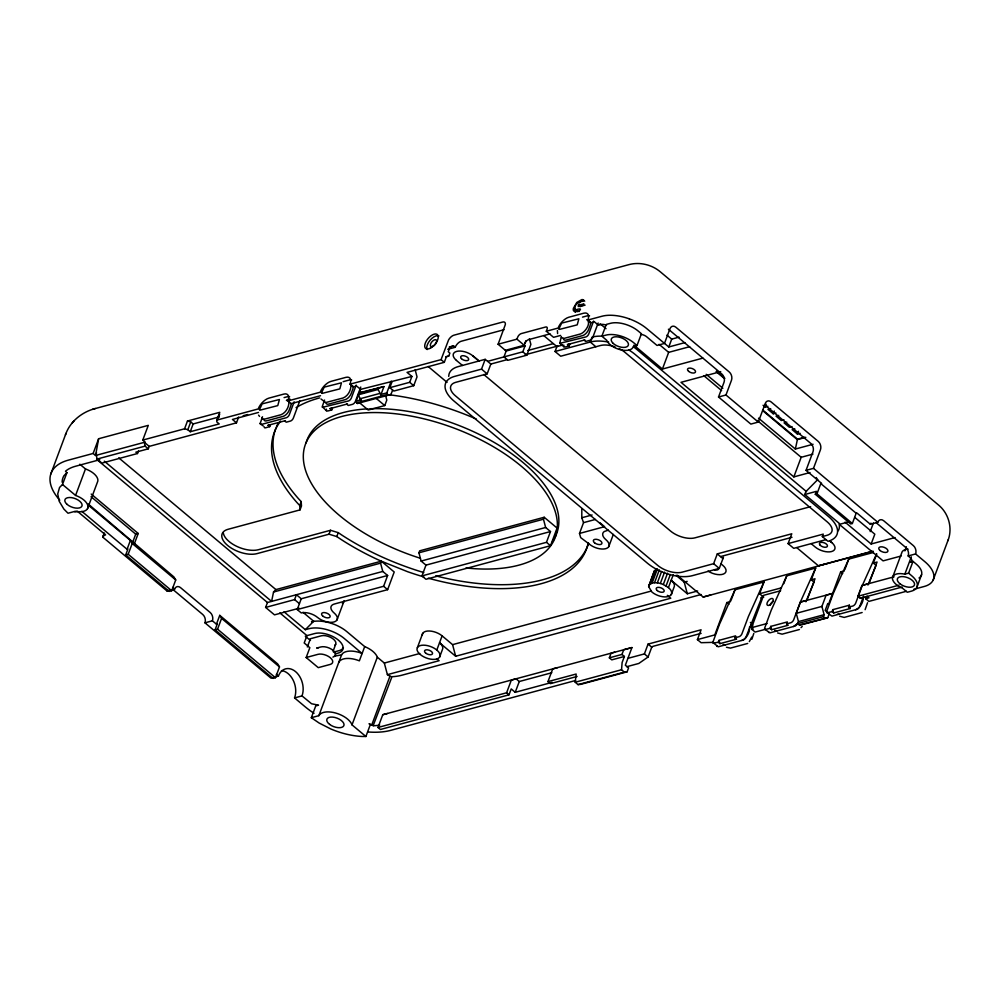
<?xml version="1.0" encoding="UTF-8"?>
<svg xmlns="http://www.w3.org/2000/svg" width="1000" height="1000" viewBox="0 0 1000 1000"><rect width="100%" height="100%" fill="white"/><g stroke="black" fill="none" stroke-linecap="round" stroke-linejoin="round"><path stroke-width="1.5" d="M608.337 530.125L604.263 531.525A12.112 6.1 20.5 0 0 605.913 539.7A12.112 6.1 20.5 0 1 605.7 548.688A12.112 6.1 20.5 0 1 589.362 544.163L580.688 537.625L579.5 533.438L583.538 522.65L581.788 517.762L581.825 508.875M216.438 624.175L219.75 615.35L277.65 663.888L279.5 666.925L275.462 677.712L272.975 678.388L215.075 629.837L217.275 623.962L216.438 624.175L212.413 620.8A6.062 4.288 74.9 0 0 210.212 612.525L180.475 587.587A6.062 4.288 74.9 0 0 174.613 589.125L167.175 591.125L103.062 537.388L104.075 532.975M184.562 428.8L187.475 421.025L219.737 412.325L216.825 420.1L216.788 421.9L219.2 423.925L190.25 431.737L187.825 429.712L184.562 428.8L142.775 440.075L145.2 442.1L95.562 455.487L93.138 453.462L68.325 460.15A63.625 32 20.5 0 0 59.775 500.188M261.9 417.525L262.738 419.05L264.562 419.15L281.112 414.688C286.125 412.688 289.525 406.262 288.812 401.138M621.975 654.425L624.388 656.462L611.775 659.862L609.362 657.837L621.975 654.425L623.737 649.7L631.95 647.562L625.35 665.225L628.562 667.925L627.1 671.838L580.775 684.338L578.025 684.613L575.2 682.25L576.163 674.025L547.962 681.625L550.388 683.65L577.1 676.45M627.1 671.838L624.362 672.113L621.538 669.75L622.125 662.513L624.388 656.462M557.4 330.538L557.6 333.575M753.8 633.425L751.875 639.25M867.55 602.737L865.113 609.675M448.7 376.362L449.025 374.15A33.325 16.762 20.5 0 1 458.3 366.575L485.188 359.325L490.838 364.05L507.212 359.637M142.775 440.075L148.287 425.363L98.637 438.738L95.562 455.487L96.562 452.812M423.825 576.912A166.625 83.812 20.5 0 1 407.562 571.688L381.312 561.188L275.925 589.6L273.538 592.013L271.6 601.4L104.288 461.163M813.088 444.263L795.362 449.038L797.487 439.15L804.587 437.225M263.2 425.938L260.188 423.4L262.512 416.788M326.45 409.162L326.413 410.725L327.6 411.05L331.737 409.938L332.475 407.975L330.125 408.587L331.737 409.938M563.85 345.138L563.812 346.712L565 347.038L569.138 345.913L569.875 343.95L567.525 344.562L569.138 345.913M673.25 574.763L668.45 587.575A12.112 6.1 20.5 0 1 668.238 596.562A12.112 6.1 20.5 0 1 651.912 592.038L648.637 586.613L654.375 570.887L657.425 568.862L652.125 583.05L649.062 585.075M654.375 570.887L648.637 586.613M575.363 308.438L575.013 309.625A7.4 3.675 -50 0 0 575.25 312.288M947.9 540.675C952.875 528.387 948.75 513.425 938.575 505.062L660.537 272C652.013 264.713 639.9 261.712 629.012 264.613L95.375 408.512C82.513 411.775 70.838 420.838 65.987 433.4L50.775 474.113M65.45 434.862L65.987 433.4M381.312 561.188L394.212 572L387.638 589.663L334.35 604.012A12.112 6.1 20.5 0 0 334.137 613A12.112 6.1 20.5 0 1 333.913 621.987A12.112 6.1 20.5 0 1 317.587 617.463A12.112 6.1 20.5 0 0 301.25 612.938L297.225 609.562L383.612 586.287L387.625 575.487L382.775 571.438L380.575 563.15L381.312 561.188L377.337 559.412A166.625 83.812 20.5 0 1 340.4 539.012L336.8 536.575L329.038 534.2L257.062 553.612A21.812 10.975 20.5 0 1 227.662 545.475A21.812 10.975 20.5 0 1 228.05 529.3L300.025 509.888L301.488 505.962L301.188 501.575L298.637 498.85A166.625 83.812 20.5 0 1 275.963 427.975M913.825 589.288L924.312 586.45A33.338 16.762 20.5 0 0 933.8 574.925L933.637 574.012A33.338 16.762 20.5 0 0 928.787 565.475A33.263 16.738 20.5 0 0 924.912 561.737L915.6 553.938A6.062 4.288 74.9 0 0 913.4 545.662L883.662 520.725A6.062 4.288 74.9 0 0 877.8 522.263L870.35 524.263L856.975 513.05L856.162 513.25L852.35 523.5L850.7 523.95L815.312 494.288L816.413 491.35L804.812 494.5L840.188 524.15L848.888 521.788M815.312 494.288L816.975 493.837L820.788 483.587L821.6 483.4L806.038 470.363L813.012 451.712A6.062 4.288 74.9 0 0 810.812 443.438L764.85 404.9M797.725 623.575L798.462 621.613L796.263 613.325L800.475 602.05L832.575 593.462L826.125 595.138L821.912 606.413L824.112 614.7L823.375 616.663L797.725 623.575L799.338 624.938L802.087 624.663L827.738 617.737L829.212 613.825M62.5 484.487L75.575 495.438A15.25 7.675 20.5 0 1 87.987 506.863A15.25 7.675 20.5 0 1 75.2 511.287L68 513.237L63.9 509.1L59.212 501.312L57.725 493.95L59.538 487.5L62.5 484.487L66.9 472.713L65.5 471.213A52.713 26.513 20.5 0 1 75.575 466.238L99.8 459.7M75.575 495.438L85.475 468.95L79.837 464.225M93.138 453.462L98.637 438.738M87.525 508.638L97.438 482.15A15.25 7.675 20.5 0 0 85.475 468.95M103.062 537.388L104.525 533.462M96.388 455.262L97.075 459.062L101.912 463.113L137.487 453.525L138.488 450.863M137.487 453.525L135.875 452.175L148.287 448.825L149.213 446.375L236.488 422.837L238.688 416.95M81.788 511.312L127.075 549.275L130.375 540.45L88.675 505.487M88.312 504.075L173.888 576.912L175.725 579.95L171.7 590.737L169.213 591.4L125.7 554.938L127.9 549.05L127.075 549.275M125.7 554.938L128.188 554.263L132.225 543.475L130.375 540.45M132.975 541.5L135.725 534.15L138.212 533.475L91.2 494.075M134.362 543.775L138.212 533.475M187.825 429.712L190.738 421.925L187.475 421.025M190.25 431.737L193.15 423.95L219.213 416.925M218.238 418.013L219.688 414.125M269.688 426.662L270.425 424.7L268.075 425.312L269.688 426.662L265.562 427.788A3.025 1.5 -50 0 1 264.212 426.788M294.15 401.825L289.337 414.7A3.025 1.5 -50 0 1 286.35 417.713L261.525 424.4A3.025 1.5 -50 0 1 260.188 423.4M299.775 400.913L293.363 418.075A3.025 1.5 -50 0 1 290.375 421.087L286.238 422.2L284.625 420.85M215.075 629.837L217.55 629.175L221.588 618.387L219.75 615.35M324.562 400.062L322.225 406.675L326.413 410.725M300.025 509.888L299.725 505.5L301.188 501.575M299.113 608.225L274.5 614.862L265.625 607.425L267.462 602.525L382.775 571.438M356.2 385.1L351.375 397.975A3.025 1.5 -50 0 1 348.4 400.988L322.375 407.35M360.763 387.05L355.412 401.35A3.025 1.5 -50 0 1 352.425 404.363L348.288 405.475L346.675 404.125M385.613 395.575L386.8 400.1L384.762 405.562L368.212 410.025L359.7 402.887L357.438 403.475L356.625 402.8L356.188 401.138L361.15 399.8L361.587 401.463L358.263 394.8L358.988 392.837L383.938 386.6L381.012 394.45L381.45 396.112L378.113 389.45L378.85 387.488M356.188 401.138L360.588 389.375L411.9 376.425L407.062 372.375L444.3 362.325L446.413 356.662L448.762 356.05L449.862 353.1L448.25 351.75L450.087 346.85L453.6 345.938L455.213 347.287L455.838 345.975A6.062 3.013 -50 0 1 461.188 341.262L504.038 329.712M363.725 392.938L364.087 391.962L358.988 392.837M265.625 607.425L294.587 599.612L296.425 594.712L301.25 598.763L387.625 575.487M297.225 609.562L301.25 598.763M329.038 534.2L330.5 530.288L338.263 532.65L341.875 535.1A166.625 83.812 20.5 0 0 423.8 572.55M392.625 390.037L390.975 394.462L388.05 395.225L387.238 394.55L386.8 392.887L391.2 381.112M415.15 369.762L417.025 376.863L413.738 385.688L393.837 391.05L389.812 387.675L392.013 381.788M336.8 536.575L338.263 532.65M335.125 653.913L338.062 653.125A17.575 8.838 20.5 0 0 338.375 640.1A17.575 8.838 20.5 0 0 314.7 633.538L306.95 635.625L304.2 642.975L309.837 647.712L306.175 657.525L318.263 667.65L330.138 664.45A9.087 4.575 20.5 0 0 330.3 657.712A9.087 4.575 20.5 0 0 318.05 654.312L306.175 657.525M307.337 646.963L309.438 641.363M389.812 387.675L409.7 382.312L411.9 376.425M336.975 619.963L343.575 602.312M333.088 651.237L335.637 644.425M379.738 725.088A52.713 26.513 20.5 0 1 373.638 725.763L369.062 723.688L370.288 724.712L365.887 736.488L361.95 736.462A50.9 25.6 20.5 0 1 330.812 728.975L319.175 723.062L311.325 717.712L315.725 705.938L318.538 705.175L311.562 703.75L302 695.9A17.763 12.562 74.9 0 0 295.575 671.625A17.763 12.562 74.9 0 0 278.387 676.1L270.938 678.1L204.963 622.812A6.062 4.288 74.9 0 0 202.775 614.525L173.038 589.6M311.325 717.712L318.85 715.675L341.587 654.85A17.862 8.988 20.5 0 1 362.113 653.475L344.288 638.5A26.225 13.188 20.5 0 0 308.938 628.713L305.338 629.688L284.025 611.812M303.038 612.325L313.688 621.25L311.5 621.838A26.225 13.188 20.5 0 1 346.85 631.638L364.688 646.6L359.363 660.825A17.862 8.988 20.5 0 0 338.837 662.212M723.438 557.263L719.275 568.413L692.387 575.662A33.325 16.762 20.5 0 1 647.463 563.225L454.05 401.1A33.325 16.762 20.5 0 1 454.637 376.388L481.525 369.125L485.175 359.363M365.887 736.488L352.013 724.862L377.325 657.175A17.862 8.988 20.5 0 0 364.688 646.6M425.975 565.125L421.125 561.062L418.938 552.8L419.675 550.837L544.188 517.263L557.087 528.062L550.5 545.712L425.975 579.288L421.938 575.913L425.975 565.125L550.487 531.55L545.638 527.487L543.462 519.212L544.188 517.263M506.163 351.012L498.1 344.25L516.95 339.162L525 345.925L506.163 351.012L503.963 356.9L507.987 360.275L526.838 355.188L530.875 344.4L529.362 338.725M371.637 725.238L389.963 676.188L387.4 674.65L384.325 663.05L377.325 657.175M516.95 339.162L517.675 337.2A3.638 1.812 -50 0 1 521.263 333.587L545.662 327.013A3.638 1.812 -50 0 1 547.05 329.288L546.312 331.25L553.562 337.325L560.638 335.425M373.125 725.75L391.975 676.712A52.713 26.513 20.5 0 0 401.775 675.238L701.112 594.513M552.175 682.35L515.237 692.312L511.213 688.925L509.012 694.812L380.412 729.488L378 727.475L382.775 714.712L631.95 647.562M525.875 340.763L524.2 345.25L505.35 350.337M487.612 361.35L522.8 351.812L525 345.925M417.413 647.55L422.713 633.35M436.8 650.05L442.113 635.862A12.112 6.1 20.5 0 0 429.55 631A12.112 6.1 20.5 0 0 422.287 634.888M439.65 657.013A12.112 6.1 20.5 0 0 425.688 645.312A12.112 6.1 20.5 0 0 420.25 654.513A12.112 6.1 20.5 0 0 439.65 657.013L442.375 649.7A12.112 6.1 20.5 0 0 439.538 642.738L455.65 656.25L670.763 598.237L667.3 595.337M561.325 336.625L559.788 343.338L563.812 346.712M593.6 321.075L588.775 333.95A3.025 1.5 -50 0 1 585.8 336.962L559.788 343.338M591.85 337.675L590.225 342.025L555.062 351.5L560.7 356.225L600.425 345.525A18.175 9.137 20.5 0 1 615 346.838M598.162 323.025L592.812 337.325A3.025 1.5 -50 0 1 589.825 340.337L585.688 341.45L584.075 340.1M601.875 336.2L606.275 324.425L610.413 323.338A20.6 10.362 20.5 0 1 638.175 331.025L641.425 333.725L637.013 345.5L633.237 346.512A14.138 7.113 20.5 0 1 620.688 349.8A14.138 7.113 20.5 0 1 606.725 340.288L601.875 336.2L606.013 335.112A20.6 10.362 20.5 0 1 633.775 342.8L637.013 345.5M421.938 575.913L546.462 542.325L550.487 531.55M378 727.475L506.6 692.788L511.362 680.037L516.05 678.812L519.275 681.513L551.775 672.75M515.237 692.312L519.275 681.513M629.188 318.825A33.338 16.762 20.5 0 1 646.862 328.688L668.787 346.975L671.712 339.125L679.038 337.15M633.938 345.175L662.425 369.038L668.662 352.362L689.65 346.7M547.962 681.625L552.725 668.888L557.425 667.663M608.75 546.675L613.325 534.45M609.362 657.837L611.125 653.1L614.637 652.188M806.038 470.363L813.487 468.35L820.462 449.712A6.062 4.288 74.9 0 0 818.263 441.425L771.112 401.912A6.062 4.288 74.9 0 0 765.25 403.438L758.288 422.075L750.837 424.087L718.525 397L724.025 382.287A6.062 4.288 74.9 0 0 721.838 374L668.388 329.2M650.25 583.862L655.562 569.675M652.175 579.85L653.763 575.588M652.125 583.05L654.538 582.712L659.312 569.938M718.525 397L725.975 395L731.475 380.275A6.062 4.288 74.9 0 0 729.275 372L675.837 327.2A6.062 4.288 74.9 0 0 669.975 328.725L664.463 343.438L657.025 345.45L646.675 336.775A6.062 3.05 20.5 0 0 641.112 334.4M654.538 582.712L657.337 582.85L661.587 571.487M657.337 582.85L660.337 583.45L664.575 572.1M668.45 587.575L663.312 584.5L667.562 573.15M666.087 585.913L670.325 574.55M627.913 658.35L644.4 653.913L648.062 644.1L701.075 629.8L697.412 639.612L701.1 642.7L713.012 642.362M671.3 594.55L674.038 587.225A12.112 6.1 20.5 0 0 671.188 580.262L687.312 593.775L697.65 590.988M626.788 666.688L638.825 663.45L648.075 657L651.75 647.188L652.938 646.35L701.137 633.35M763.062 405.262L765.163 407.013L766.188 404.275M490.838 364.05L487.163 373.85L455.725 382.337A18.175 9.137 20.5 0 0 455.412 395.812L657.688 565.375A18.175 9.137 20.5 0 0 682.188 572.163L713.625 563.688L717.3 553.875L791.762 533.787L788.088 543.6L793.725 548.337L825.962 539.637M770.675 408.65L767.987 409.375L773.225 413.775L774.25 411.025M730.612 601.55L726.888 602.55L714.788 634.925L697.412 639.612M731.1 600.237L735.013 589.775L763.962 581.962L759.575 593.737L762.35 596.062L746 637.087A3.025 1.5 -50 0 1 743.012 640.1L718.2 646.8L712.825 642.425L719.438 624.35L735.013 589.775M718.3 642.3L719.038 640.337L735.588 635.875L734.85 637.837L736.462 639.188L719.912 643.65L718.3 642.3L712.975 643.1M794.85 428.925L792.163 429.65L797.4 434.038L798.425 431.287M720.713 371.613L681.012 382.325L793.838 476.9L801.175 457.287L812.938 454.113M752.412 627.688A10.913 5.425 -50 0 1 751.9 629.375L753.15 629.038L751.538 627.688L763.637 595.312L780.662 590.725M751.762 637.075L749.325 641.6M804.812 494.5L805.913 491.562L817.663 479.688M783.787 583.675L786.725 575.837L815.675 568.025L811.275 579.788L814.05 582.125L805.888 601.775M770.013 628.362L770.75 626.4L787.3 621.938L786.562 623.9L788.175 625.25L771.625 629.712L770.013 628.362L765.15 629.5L764.538 628.475L771.15 610.413L786.725 575.837M628.638 349.862A33.325 16.762 20.5 0 1 635.15 354.462L828.562 516.587A33.325 16.762 20.5 0 1 827.975 541.3L822.337 536.575L823.25 534.125L788.088 543.6M844.862 569.562L848.763 559.1L873.375 552.463M832.062 611.625L832.8 609.663L849.338 605.2L850.225 608.513L833.675 612.975L832.062 611.625L827.2 612.762L826.575 611.737L833.188 593.675L848.763 559.1M870.2 531.6L873.388 523.062M845.05 522.125L871.15 544L874.812 534.188L854.862 517.463M850.225 608.513L848.612 607.163L849.338 605.2M862.663 597.675L860.325 598.288L857.9 596.263L861.938 585.475L894.1 576.8M867.925 585.037L876.1 565.388L873.337 563.062L876.75 553.9M863.5 596.4L859.762 606.413A3.025 1.5 -50 0 1 856.775 609.425L831.95 616.112L826.737 612.413M892.475 577.638A14.162 7.125 20.5 0 1 904.837 574.163L908.612 573.15L911.812 575.862A20.6 10.362 20.5 0 1 911.45 591.138L907.337 592.263L902.525 588.225A14.162 7.125 20.5 0 1 892.475 577.638L901.637 553.112A14.162 7.125 20.5 0 1 908.05 549.113M904.887 550.875L906.425 546.775M904.837 574.163L911.312 556.85M908.612 573.15L913.012 561.375L916.225 564.087A20.6 10.362 20.5 0 1 919.025 577.987M917.188 586.45L921.587 574.675M933.225 579.913L948.175 539.9M216.825 420.1L258.188 408.95A10.9 5.425 -50 0 1 268.938 398.113L283.837 394.087A10.913 5.425 -50 0 1 287.975 400.913L320.238 392.212A10.9 5.425 -50 0 1 330.988 381.375L345.887 377.362A10.913 5.425 -50 0 1 350.025 384.188L441.075 359.625L448.587 339.9A6.062 3.013 -50 0 1 453.938 335.188L502.688 322.038A6.062 3.013 -50 0 1 505.325 324.6L498.1 344.25M555.062 351.5L557.225 345.712M844.375 570.875L840.65 571.875L828.538 604.25L827.738 603.575L825.175 610.438L828.2 612.975M763.962 581.962L748.388 616.55L741.975 633.713A3.025 1.5 -50 0 1 738.988 636.725L734.85 637.837M815.675 568.025L800.1 602.6L793.688 619.775A3.025 1.5 -50 0 1 790.7 622.775L786.562 623.9M876.475 554.05L862.15 585.862L855.725 603.038A3.025 1.5 -50 0 1 852.75 606.05L848.612 607.163M802.225 626.45L801.038 627.65M797.788 623.362L793.525 626.512M578.488 305.325L578.225 306.525L583.188 305.188L583.862 303.875L578.488 305.325L580.087 306.675M72.312 422.762L73.15 421.812M73.4 421.55L74.225 420.613M66.9 472.713L63.938 475.725A50.9 25.6 20.5 0 0 62.125 482.175M305.338 629.688L313.688 621.25M579.425 302.887L580.5 302.1M741.812 640.45C746.862 638.462 750.15 632 749.513 626.912M855.575 609.775C860.625 607.812 863.512 601.638 863.438 596.525M862.138 612.513L844.175 617.425L839.663 616.225M581.587 301.488L583.45 300.95A7.237 3.6 -50 0 1 584.738 301.137M578.737 311.537L579.375 311.312M92.55 409.363L93.588 409.05M94.375 408.812L95.375 408.512M581.788 517.762L592.112 514.975M677.15 575.212L703.175 597.025L710.75 594.975M585.1 305.125L580.363 306.45L578.75 305.1M449.137 347.137L453.6 345.938M447.762 349.288L455.213 347.287M284.075 397.6L287.062 396.8A10.913 5.425 -50 0 1 289.65 396.7M343.15 381.675L349.113 380.062A10.913 5.425 -50 0 1 351.7 379.963M582.5 317.125L586.962 315.912A10.913 5.425 -50 0 1 589.562 315.825M445.788 356.85L448.762 356.05M287.062 399.875L289.962 399.1M546.312 331.25L558.1 328.062A10.9 5.425 -50 0 1 568.85 317.225L583.737 313.212A10.913 5.425 -50 0 1 587.888 320.037L591.112 322.738L594.425 321.85L598.45 325.225L600.925 324.55A6.062 3.05 20.5 0 1 606.525 325.275M587.888 320.037L601.95 316.25A33.338 16.762 20.5 0 1 627.638 318.288L629.188 318.825M243.137 415.75L247.575 414.55M258.525 412.425L232.463 419.462L236.488 422.837M320.538 395.712L291.2 403.612L287.975 400.913M550.05 333.875L528.513 339.675A3.638 1.812 -50 0 0 524.938 343.288M97.075 459.062L145.062 446.125L148.287 448.825M365.5 391.575L383.938 386.6M358.263 394.8L378.113 389.45M527.825 350.5L553.125 343.675M359.938 398.787L379.8 393.438M525.087 354.812L557.85 345.975M562.7 345.025L556.9 346.587L543.825 335.637M381.012 394.45L386.8 392.887M268.075 425.312L285.475 420.65M330.125 408.587L347.512 403.925M567.525 344.562L584.913 339.9M356.625 402.8L387.238 394.55M357.438 403.475L390.975 394.462M668.787 346.975L684.9 342.625M74.9 511.95L77.375 511.275L105.588 534.925L103.1 535.588M662.425 369.038L702.9 358.113M765.163 407.013L767.85 406.287M330.5 530.288L258.525 549.688A21.812 10.975 20.5 0 1 236.65 546.312A21.812 10.975 20.5 0 1 223.287 532.8M773.225 413.775L775.913 413.05M778.725 415.412L776.038 416.138L781.275 420.525L783.975 419.8M786.787 422.163L784.1 422.887L789.338 427.287L792.025 426.562M797.4 434.038L800.088 433.312M805.825 437.337L797.3 439.637L762.725 410.662M273.538 592.013L380.575 563.15M418.938 552.8L543.462 519.212M421.125 561.062L545.638 527.487M204.963 622.812L212.413 620.8M583.538 522.65L595.337 519.462M579.5 533.438L604.575 526.675L599.738 522.612M793.838 476.9L810.013 472.537M810.612 506.65L695.025 537.825A18.175 9.137 20.5 0 1 670.525 531.038L483.8 374.525M333.462 652.163L338.988 650.675A17.575 8.838 20.5 0 0 343.413 647.738M341.587 654.85L334.275 656.225M717.3 553.875L720.525 556.575L792 537.3M822.337 536.575L826.888 535.35A18.175 9.137 20.5 0 0 827.2 521.862L624.925 352.312A18.175 9.137 20.5 0 0 619.35 348.688M384.325 663.05L419.787 653.487M442.113 635.862L452.587 644.638L651.137 591.087M676.087 575.337L684.237 582.175L687.188 581.375M281.5 670.6A17.763 12.562 74.9 0 1 294.562 697.913L302 695.9M871.15 544L895.075 537.537M387.4 674.65L439.113 660.7L436.8 658.775M797.025 547.863L818.413 565.812L871.787 551.413M703.175 597.025L873.175 551.188M759.575 593.737L780.9 587.987M811.275 579.788L815 578.787L806.925 600.375L800.475 602.05M873.337 563.062L877.05 562.05L868.975 583.638L861.938 585.475M901.137 556L883.075 560.875L839.188 524.263A33.325 16.762 20.5 0 1 838.213 530.837M876.213 522.737L905.962 547.663A6.062 4.288 74.9 0 1 908.15 555.95L915.6 553.938M760.775 597.875L763.763 597.075M913.012 561.375L910.1 562.163A6.062 3.05 20.5 0 0 910.212 557.675L908.15 555.95M857.9 596.263L898.838 585.225M796.263 613.325L821.912 606.413M751.538 627.688L767.138 623.488M860.325 598.288L902.138 587.038M866.162 597.013A10.913 5.425 -50 0 1 865.662 598.7L868.975 597.812L866.95 596.125M575.662 680.475L390.688 730.362A63.625 32 20.5 0 1 368.05 731.963M765.362 629.325L755.125 632.075L751.9 629.375M906.338 591.3L868.888 601.4L865.662 598.7M798.462 621.613L824.112 614.7M575.2 682.25L621.538 669.75M578.025 684.613L624.362 672.113M799.338 624.938L827.738 617.737M747.712 643.45L730.413 648.112L726.475 647.275M799.412 629.513L782.125 634.163L777.613 632.962M382.775 714.712L387.463 713.487M376.912 398.25L376.25 398.425L384.762 405.562M818.413 565.812L827.2 563.525M286.425 400.487L288.05 400.462M839.025 614.237L837.412 614.237M776.975 630.975L774.688 630.425M725.263 644.912L723.088 644.538M586.75 319.587C591.688 322.75 585.325 332.238 580.562 333.938L564.012 338.4L561.475 337.425M660.337 583.45L663.312 584.5M389.963 676.188L391.463 676.712M577.413 311.6L576.287 309.738M320.975 398.988L325.737 402.55L343.162 397.962C348.212 395.975 351.488 389.513 350.85 384.412M764.688 629.15L769.912 632.85L794.725 626.163A3.025 1.5 -50 0 0 797.712 623.15M659.075 344.338L668.662 352.362M546.462 542.325L550.5 545.712M383.612 586.287L387.638 589.663M716.4 371.188L724.75 378.188M762.9 410.163L797.487 439.15M716.225 371.688L724.562 378.675M666.938 335.112L671.712 339.125M706.2 374.312L722.85 388.263M758.512 418.15L795.362 449.038M703.787 375.65L721.6 390.588M757.225 420.45L801.175 457.287M725.975 395L758.288 422.075M813.487 468.35L877.8 522.263M820.788 483.587L856.162 513.25M816.975 493.837L852.35 523.5M806.525 491.662L636.975 349.562A33.325 16.762 20.5 0 0 633.888 347.188M600.075 323.713L606.013 328.688M831.75 542.562L829.725 540.875L831.75 542.562A12.112 6.088 20.5 0 1 831.525 551.55A12.112 6.088 20.5 0 1 815.2 547.025L811.175 543.65M595.862 346.737L590.225 342.025A33.325 16.762 20.5 0 1 608.663 342.125M840.65 571.875L842.663 573.562M522.8 351.812L526.838 355.188M823.375 616.663L824.987 618.013M456.425 360.387A12.112 6.1 20.5 0 1 456.637 351.4A12.112 6.1 20.5 0 1 472.962 355.938L479.012 361M720.788 563.65L722.8 565.337A12.112 6.088 20.5 0 1 723.363 574.075A12.112 6.088 20.5 0 1 707.987 571.075M472.938 355.95L478.975 361.012M481.525 369.125L487.163 373.85M713.625 563.688L719.275 568.413M456.388 360.412L462.463 365.45M441.075 359.625L444.3 362.325M726.888 602.55L728.9 604.237M428.15 366.5L447.062 382.362M409.7 382.312L413.738 385.688M360.588 389.375L356.562 385.988L353.25 386.887L350.025 384.188M648.062 644.1L651.75 647.188M644.4 653.913L648.075 657M190.738 421.925L193.15 423.95M506.6 692.788L509.012 694.812M149.213 446.375L144.375 442.325L145.062 446.125M294.587 599.612L299.425 603.675M118.763 457.863L275.925 589.6M96.562 459.275L267.462 602.525M279.862 612.913L306.95 635.625M305.275 636.163L310.45 640.512L309.962 639.963A2.425 1.225 20.5 0 1 310.5 638.713L321.25 635.812A9.087 4.575 20.5 0 1 332.663 638.562A9.087 4.575 20.5 0 1 334.738 645.337M91.062 496.712L135.725 534.15M132.225 543.475L175.725 579.95M221.588 618.387L279.5 666.925M172.6 587.438L174.613 589.125M276.363 674.412L278.387 676.1M128.188 554.263L171.7 590.737M217.55 629.175L275.462 677.712M294.562 697.913L304.938 706.612A63.625 32 20.5 0 0 314.025 713.3M720.525 556.575L722.938 558.612M299.725 505.5L297.162 502.775A166.625 83.812 20.5 0 1 280.663 421.05M259.562 416.413L258.575 415.125M324.438 402.05L323.925 400.65M832.8 609.663L833.675 612.975M770.75 626.4L771.625 629.712M735.875 636.987L736.462 639.188M719.038 640.337L719.912 643.65M684.237 582.175L687.312 593.775M452.587 644.638L455.65 656.25M768.562 631.85L768.713 632.525M716.85 645.8L717 646.475M592.05 337.113A33.325 16.762 20.5 0 1 602.45 336.175M325.962 402.625A6.062 3.013 -50 0 0 328.625 404.113L345.175 399.65A6.062 3.013 -50 0 0 351.15 393.625L352.788 389.237A6.062 3.013 -50 0 0 352.875 386.1M563.362 338.6A6.062 3.013 -50 0 0 566.025 340.087L582.575 335.625A6.062 3.013 -50 0 0 588.55 329.6L590.188 325.225A6.062 3.013 -50 0 0 589.7 321.525M263.913 419.35A6.062 3.013 -50 0 0 266.588 420.838L283.125 416.375A6.062 3.013 -50 0 0 289.1 410.35L290.738 405.975A6.062 3.013 -50 0 0 291.1 403.663M318.85 715.675A17.862 8.988 20.5 0 1 335.6 713.012A17.862 8.988 20.5 0 1 352.013 724.862M870.35 524.263A6.062 4.288 74.9 0 1 870.962 523.112M167.175 591.125A6.062 4.288 74.9 0 1 167.787 589.975M750.987 625.262A10.913 5.425 -50 0 1 752.375 625.037M750.362 622.463A10.913 5.425 -50 0 1 752.6 626.15M344.012 600.775A12.112 6.1 20.5 0 1 342.388 603.525M318.475 647.812A9.087 4.575 20.5 0 0 316.663 648.075L320.8 646.963A9.087 4.575 20.5 0 1 333.05 650.35A9.087 4.575 20.5 0 1 332.887 657.087M817.562 479.438A4.237 2.138 20.5 0 1 816.925 478.8M816.538 478.15A4.237 2.138 20.5 0 1 816.413 477.537M718.538 568.7A4.237 2.138 20.5 0 1 714.45 569.812M588.188 543.15A166.625 83.812 20.5 0 1 428.275 578.188M296.05 407.638A166.625 83.812 20.5 0 1 319.55 397.912M386.975 394.513A166.625 83.812 20.5 0 1 476.325 419.038M588.6 543.225A166.625 83.812 20.5 0 1 435.675 575.837M276.488 426.7A166.625 83.812 20.5 0 1 278.288 422.987M427.175 349.562A9.087 4.513 -50 0 1 430.262 340.025A9.087 4.513 -50 0 1 438.988 335.962M770 605.112A4.237 2.112 -50 0 1 773.388 601.213M554.1 538.975A133.3 67.05 20.5 0 1 552.475 541.462M306.087 442.875A133.3 67.05 20.5 0 1 368.15 408.837M369.75 408.762A133.3 67.05 20.5 0 1 509.387 452.088A133.3 67.05 20.5 0 1 554.825 537.688M466 567.95A133.3 67.05 20.5 0 0 556.087 534.825L557.388 526A133.3 67.05 20.5 0 0 434.787 421.7A133.3 67.05 20.5 0 0 303.512 452.6A133.3 67.05 20.5 0 0 420.387 558.263M259.462 409.613L259.988 410.163L277.775 405.613L279.425 399.513L262.175 403.85L259.462 409.613M321.512 392.887L322.038 393.425L339.825 388.875L341.475 382.788L324.225 387.125L321.512 392.887M558.913 328.862L559.438 329.412L577.225 324.862L578.875 318.762L561.625 323.113L558.913 328.862M583.713 300.275C580.675 301.588 572.675 304.188 575.312 310.025C585.45 306.262 578.162 313.738 573.638 310.938A7.4 3.675 -50 0 1 573.4 308.275L576.812 302.45L581.838 299.6A7.237 3.6 -50 0 1 583.6 300.1L583.713 300.275M880.037 550.525A4.85 2.438 20.5 0 0 887.788 551.525A4.85 2.438 20.5 0 0 882.2 546.85A4.85 2.438 20.5 0 0 880.037 550.525M322.762 616.062A4.55 2.288 20.5 0 0 330.025 617A4.55 2.288 20.5 0 0 324.787 612.612A4.55 2.288 20.5 0 0 322.762 616.062M688.612 371.35A4.237 2.138 20.5 0 0 695.4 372.225A4.237 2.138 20.5 0 0 690.512 368.125A4.237 2.138 20.5 0 0 688.612 371.35M461.425 358.638A4.237 2.138 20.5 0 0 468.375 360.062A4.237 2.138 20.5 0 0 464.188 355.825A4.237 2.138 20.5 0 0 461.425 358.638M820.2 545.262A4.237 2.138 20.5 0 0 827.15 546.688A4.237 2.138 20.5 0 0 822.962 542.45A4.237 2.138 20.5 0 0 820.2 545.262M594.538 542.775A4.55 2.288 20.5 0 0 601.812 543.713A4.55 2.288 20.5 0 0 596.575 539.325A4.55 2.288 20.5 0 0 594.538 542.775M433.013 346.287A4.237 2.112 -50 0 0 436.463 340.2A4.237 2.112 -50 0 0 431.037 343.038A4.237 2.112 -50 0 0 433.013 346.287M430.438 348.162A9.087 4.513 -50 0 0 437.825 335.1A9.087 4.513 -50 0 0 426.213 341.2A9.087 4.513 -50 0 0 430.438 348.162M769.587 605.075A4.237 2.112 -50 0 0 773.037 598.975A4.237 2.112 -50 0 0 767.613 601.825A4.237 2.112 -50 0 0 769.587 605.075M657.288 590.588A4.237 2.138 20.5 0 0 664.075 591.462A4.237 2.138 20.5 0 0 659.188 587.375A4.237 2.138 20.5 0 0 657.288 590.588M425.637 653.062A4.237 2.138 20.5 0 0 432.413 653.938A4.237 2.138 20.5 0 0 427.537 649.837A4.237 2.138 20.5 0 0 425.637 653.062M900.125 583.913A9.087 4.575 20.5 0 0 914.388 585.2A9.087 4.575 20.5 0 0 903.238 576.625A9.087 4.575 20.5 0 0 900.125 583.913M613.237 343.438A9.087 4.575 20.5 0 0 627.987 345.9A9.087 4.575 20.5 0 0 618.237 336.962A9.087 4.575 20.5 0 0 613.237 343.438M329.6 724.388A9.087 4.575 20.5 0 0 343.862 725.65A9.087 4.575 20.5 0 0 332.688 717.1A9.087 4.575 20.5 0 0 329.6 724.388M67.05 504.338A9.087 4.575 20.5 0 0 81.713 506.512A9.087 4.575 20.5 0 0 71.612 497.65A9.087 4.575 20.5 0 0 67.05 504.338"/></g></svg>
